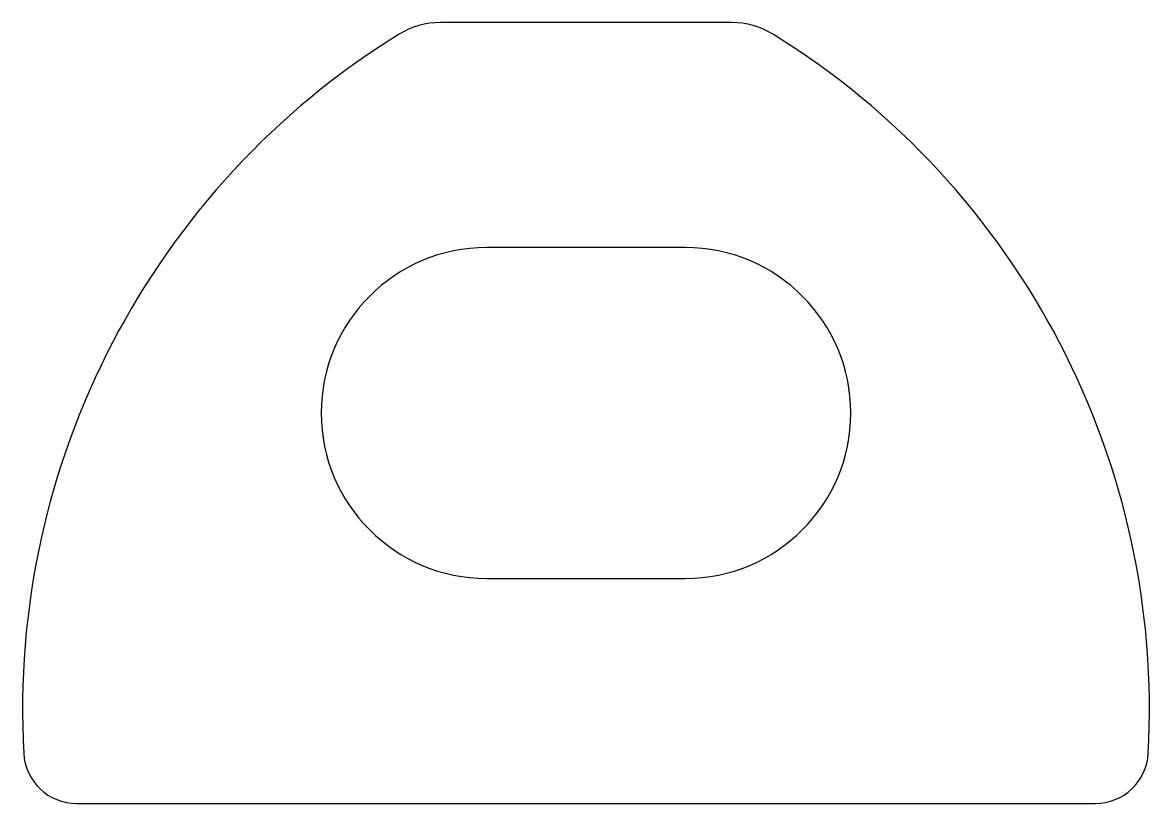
# Model space of a CAD drawing. Extents: x 1166.1 to 1208.7, y -18.5 to 11.
import ezdxf

# ---------------------------------------------------------------- set-up
doc = ezdxf.new("R2010")
doc.units = 0
doc.header["$LTSCALE"] = 15
doc.layers.get('0').update_dxf_attribs({"linetype": 'CONTINUOUS'})

msp = doc.modelspace()

# ---------------------------------------------------------------- linework, layer by layer
at = {"ltscale": 0.05}
msp.add_lwpolyline([(1192.915, 10.972), (1181.918, 10.972, 0.139532), (1180.338, 10.522, 0.274472), (1166.181, -16.639, 0.398122), (1168.178, -18.528), (1206.653, -18.528, 0.398122), (1208.65, -16.639, 0.274472), (1194.492, 10.522, 0.139532), (1192.912, 10.972)], format="xyb", dxfattribs=at)
msp.add_lwpolyline([(1183.665, -10.028), (1191.165, -10.028, 1), (1191.165, 2.472), (1183.665, 2.472, 1)], format="xyb", close=True, dxfattribs=at)

doc.saveas('drawing.dxf')
